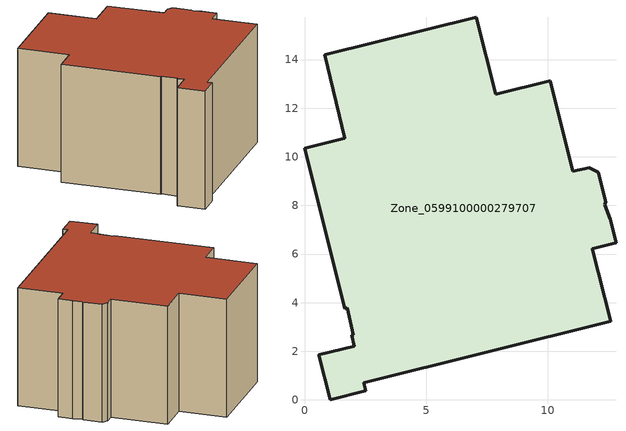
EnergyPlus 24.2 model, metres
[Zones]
Zone_0599100000279707
 floor ground (C_G): 12.36,8.04 12.57,7.44 12.81,6.47 11.84,6.23 12.59,3.24 2.43,0.71 2.51,0.37 1.06,0 0.59,1.85 2.05,2.22 1.94,2.67 2.01,2.69 1.75,3.78 1.66,3.76 0,10.35 1.66,10.76 0.83,14.19 7.06,15.75 7.86,12.57 10.1,13.13 11.04,9.4 11.7,9.56 12.09,9.38 12.39,8.14 z0
 wall outside (C_F): 12.59,3.24 11.84,6.23 12.81,6.47 12.57,7.44 12.36,8.04 12.39,8.14 12.09,9.38 11.7,9.56 11.04,9.4 10.1,13.13 7.86,12.57 7.06,15.75 0.83,14.19 1.66,10.76 0,10.35 1.66,3.76 1.75,3.78 2.01,2.69 1.94,2.67 2.05,2.22 0.59,1.85 1.06,0 2.51,0.37 2.43,0.71 12.59,3.24 z0:8.24
 roof outside (C_R): 12.81,6.47 12.57,7.44 12.36,8.04 12.39,8.14 12.09,9.38 11.7,9.56 11.04,9.4 10.1,13.13 7.86,12.57 7.06,15.75 0.83,14.19 1.66,10.76 0,10.35 1.66,3.76 1.75,3.78 2.01,2.69 1.94,2.67 2.05,2.22 0.59,1.85 1.06,0 2.51,0.37 2.43,0.71 12.59,3.24 11.84,6.23 z8.24
[BUILDING]
Pand.0599100000279707: North Axis=0; Terrain=City; Loads Convergence Tolerance Value=0.04; Temperature Convergence Tolerance Value=0.4; Solar Distribution=FullExterior; Maximum Number of Warmup Days=25; Minimum Number of Warmup Days=1
[Site:Location]
Rotterdam.The.Hague.AP_ZH_NLD Design_Conditions: Latitude=51.96; Longitude=4.45; Time Zone=1; Elevation=-4.5
[SITE:GROUNDTEMPERATURE:BUILDINGSURFACE]
18, 18, 18, 18, 18, 18, 18, 18, 18, 18, 18, 18
[MATERIAL] Thermal Absorptance=0.9; Solar Absorptance=0.7; Visible Absorptance=0.7
Name | Roughness | Thickness | Conductivity | Density | Specific Heat
G.TC.1975-1991 | MediumSmooth | 0.15 | 0.288461 | 540 | 1210
F.TC.1975-1991 | Rough | 0.3 | 0.230769 | 1920 | 840
R.TC.1975-1991 | MediumRough | 0.2 | 0.153846 | 1500 | 1000
[CONSTRUCTION]
C_G: G.TC.1975-1991
C_F: F.TC.1975-1991
C_R: R.TC.1975-1991
[ZONE]
Zone_0599100000279707: Type=1; Multiplier=1; Ceiling Height=Autocalculate; Volume=Autocalculate; Floor Area=autocalculate; Part of Total Floor Area=Yes
[ZONEINFILTRATION:DESIGNFLOWRATE]
Infil_Zone_0599100000279707: Zone or ZoneList or Space or SpaceList=Zone_0599100000279707; Schedule=AlwaysOn; Design Flow Rate Calculation Method=Flow/Area; Flow Rate per Floor Area=0.003; Constant Term Coefficient=1; Temperature Term Coefficient=0; Velocity Term Coefficient=0; Velocity Squared Term Coefficient=0
[HVACTEMPLATE:ZONE:IDEALLOADSAIRSYSTEM]
Zone_0599100000279707: Maximum Heating Supply Air Temperature=50; Minimum Cooling Supply Air Temperature=13; Maximum Heating Supply Air Humidity Ratio=0.0156; Minimum Cooling Supply Air Humidity Ratio=0.0077; Heating Limit=NoLimit; Cooling Limit=NoLimit; Dehumidification Control Type=ConstantSensibleHeatRatio; Cooling Sensible Heat Ratio=0.7; Dehumidification Setpoint=60; Humidification Control Type=None; Humidification Setpoint=30; Outdoor Air Method=None; Outdoor Air Flow Rate per Person=0.00944; Outdoor Air Flow Rate per Zone Floor Area=0; Outdoor Air Flow Rate per Zone=0; Demand Controlled Ventilation Type=None; Outdoor Air Economizer Type=NoEconomizer; Heat Recovery Type=None; Sensible Heat Recovery Effectiveness=0.7; Latent Heat Recovery Effectiveness=0.65
[ZONECONTROL:THERMOSTAT]
ThermostatControl_Zone_0599100000279707: Zone or ZoneList=Zone_0599100000279707; Control Type Schedule=DualSetpointControlType; Control 1=Thermostat_Zone_0599100000279707; Temperature Difference Between Cutout And Setpoint=0
[THERMOSTATSETPOINT:DUALSETPOINT]
Thermostat_Zone_0599100000279707: Heating Setpoint Temperature Schedule=HeatingSetpoint_Zone_0599100000279707; Cooling Setpoint Temperature Schedule=CoolingSetpoint_Zone_0599100000279707
[SCHEDULE:COMPACT]
HeatingSetpoint_Zone_0599100000279707: Through: 12/31, For: AllDays, Until: 24:00, 21
CoolingSetpoint_Zone_0599100000279707: Through: 12/31, For: AllDays, Until: 24:00, 24
DualSetpointControlType: Through: 12/31, For: AllDays, Until: 24:00, 4
AlwaysOn: Through: 12/31, For: AllDays, Until: 24:00, 1
